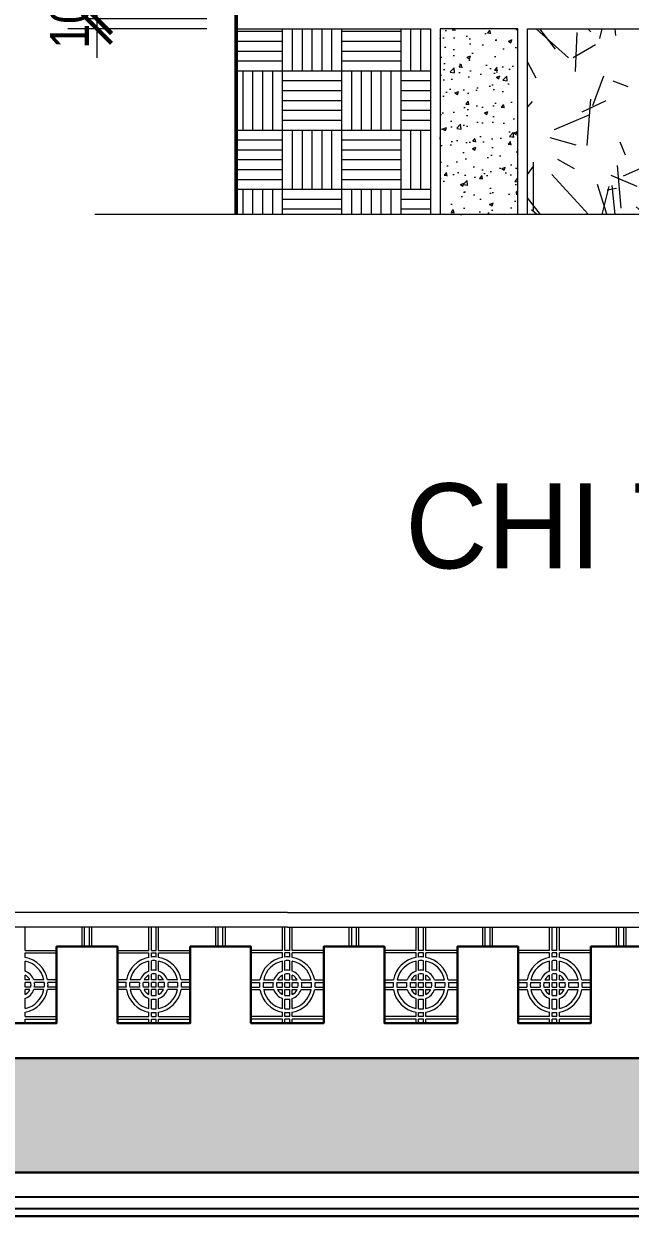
# Model space of a CAD drawing. Header units: millimetres. Extents: x -37049 to 129367, y 25385 to 90033.
# Drawn here: x 68455 to 70951, y 57365 to 62273 of the extents above; entities that cross this region are included whole.
import ezdxf
from ezdxf.enums import TextEntityAlignment as Align

# ---------------------------------------------------------------- set-up
doc = ezdxf.new("R2010")
doc.units = ezdxf.units.MM
doc.header["$MEASUREMENT"] = 0
doc.layers.add('NCHU', color=70, linetype='Continuous')
for name, color, linetype, lineweight in [('NKT', 9, 'Continuous', 0), ('NMANH1', 45, 'Continuous', 9), ('NMANH3', 25, 'Continuous', 9), ('NNGOI', 20, 'Continuous', 9), ('NSMANH1', 44, 'Continuous', 5), ('NTHAY1', 61, 'Continuous', 25), ('NTHAY3', 41, 'Continuous', 25), ('NTHEP', 7, 'Continuous', 20), ('Ntuong1', 140, 'Continuous', 50)]:
    doc.layers.add(name, color=color, linetype=linetype, lineweight=lineweight)
doc.styles.add('AVO', font='vhelvcn.ttf')
doc.styles.add('FRANKO', font='vfranko.ttf', dxfattribs={"height": 500})
doc.dimstyles.new('25', dxfattribs={"dimtxt": 160, "dimasz": 120, "dimexe": 120, "dimexo": 120, "dimgap": 30, "dimtad": 1, "dimdec": 0, "dimlfac": 0.25, "dimzin": 0, "dimdsep": 46, "dimtxsty": 'AVO', "dimblk1": 'ARCHTICK', "dimblk2": 'ARCHTICK', "dimsah": 1, "dimcen": -2, "dimdle": 120, "dimclrd": 256, "dimclre": 256, "dimclrt": 7, "dimadec": 0, "dimazin": 0, "dimtfac": 1, "dimtdec": 0, "dimtix": 1, "dimtmove": 2, "dimatfit": 3, "dimldrblk": 'ARCHTICK', "dimfxl": 0, "dimtolj": 1, "dimtzin": 0, "dimlwd": 0, "dimlwe": 0, "dimarcsym": 0})

# ---------------------------------------------------------------- blocks, each defined once
blk = doc.blocks.new('_ARCHTICK')
at = {"color": 0, "linetype": 'ByBlock', "const_width": 0.15}
blk.add_lwpolyline([(-0.5, -0.5), (0.5, 0.5)], dxfattribs=at)
blk = doc.blocks.new('*D598')
at = {"layer": 'DEFPOINTS', "color": 0}
for p in [(69328.2, 62292.7), (68755.4, 62252.7), (69328.2, 62252.7)]:
    blk.add_point(p, dxfattribs=at)
at = {"layer": 'NKT', "lineweight": 0}
for p, q in [((68755.4, 62292.7), (68755.4, 62412.7)), ((69208.2, 62292.7), (68635.4, 62292.7)), ((68755.4, 62292.7), (68755.4, 62252.7)), ((69208.2, 62252.7), (68635.4, 62252.7)), ((68755.4, 62252.7), (68755.4, 62132.7))]:
    blk.add_line(p, q, dxfattribs=at)
at = {"layer": 'NKT', "lineweight": 0, "xscale": 120, "yscale": 120, "zscale": 120}
for p, rotation in [((68755.4, 62292.7), 270), ((68755.4, 62252.7), 90)]:
    blk.add_blockref('_ARCHTICK', p, dxfattribs=dict(at, rotation=rotation))
at = {"layer": 'NKT', "color": 7, "insert": (68643.7, 62272.7), "char_height": 160, "attachment_point": 5, "rotation": 90, "style": 'AVO'}
blk.add_mtext('\\A1;10', dxfattribs=at)
blk = doc.blocks.new('*D599')
at = {"layer": 'DEFPOINTS', "color": 0}
for p in [(69328.2, 62612.7), (68755.4, 62292.7), (69328.2, 62292.7)]:
    blk.add_point(p, dxfattribs=at)
at = {"layer": 'NKT', "lineweight": 0}
for p, q in [((68755.4, 62732.7), (68755.4, 62172.7)), ((69208.2, 62612.7), (68635.4, 62612.7)), ((69208.2, 62292.7), (68635.4, 62292.7))]:
    blk.add_line(p, q, dxfattribs=at)
at = {"layer": 'NKT', "lineweight": 0, "xscale": 120, "yscale": 120, "zscale": 120}
for p, rotation in [((68755.4, 62612.7), 90), ((68755.4, 62292.7), 270)]:
    blk.add_blockref('_ARCHTICK', p, dxfattribs=dict(at, rotation=rotation))
at = {"layer": 'NKT', "color": 7, "insert": (68902.6, 62452.7), "char_height": 160, "attachment_point": 5, "rotation": 90, "style": 'AVO'}
blk.add_mtext('\\A1;80', dxfattribs=at)

msp = doc.modelspace()

# ---------------------------------------------------------------- hatches: boundary and pattern name
at = {"layer": 'NMANH3', "ltscale": 0.75}
h = msp.add_hatch(dxfattribs=at)
h.set_pattern_fill('AR-CONC', color=30, scale=0.8, style=0)
h.set_pattern_definition([(50, (-264037.15, -4600.5), (145.747735, -12.75127), [15.24, -167.64]), (355, (-264037.15, -4600.5), (-28.19426, 152.845314), [12.192, -134.112]), (100.451, (-264025, -4601.57), (117.554, 140.09335), [12.952, -142.472]), (46.1842, (-264037.15, -4559.87), (216.86323, -33.63386), [22.86, -251.46]), (96.6356, (-264019.07, -4562.67), (189.92339, 197.94044), [19.428, -213.708]), (351.184, (-264037.15, -4559.87), (189.92368, 197.9401), [18.288, -201.168]), (21, (-264016.83, -4570.03), (121.291904, -81.812415), [15.24, -167.64]), (326, (-264016.83, -4570.03), (49.44162, 147.35037), [12.192, -134.112]), (71.4514, (-264006.72, -4576.84), (170.73319, 65.538286), [12.952, -142.472]), (37.5, (-264037.146, -4600.506), (2.4708826, 67.644031), [0, -132.4864, 0, -136.144, 0, -134.62]), (7.5, (-264037.146, -4600.506), (53.45573, 80.14446), [0, -77.6224, 0, -129.4384, 0, -51.308]), (327.5, (-264082.46, -4600.506), (108.472476, -4.582995), [0, -50.8, 0, -158.496, 0, -210.312]), (317.5, (-264102.78, -4600.51), (118.503345, 20.341193), [0, -66.04, 0, -105.2576, 0, -149.352])])
h.paths.add_polyline_path([(70488.2, 62252.7), (70168.2, 62252.7), (70168.2, 61487.7), (70488.2, 61487.7)])
at = {"layer": 'NNGOI', "ltscale": 10000}
h = msp.add_hatch(dxfattribs=at)
h.set_pattern_fill('SCALLOP2', color=256, scale=150, style=0, pattern_type=2)
h.set_pattern_definition([(360, (4.584, 9.7), (75, 75), [30, -120]), (90, (94.584, 54.7), (-75, 75), [30, -120]), (45, (64.58, 24.7), (8e-12, 150), [42.4263, -63.6396, 42.42645, -63.63968]), (135, (124.58, 24.7), (-150, 8e-12), [42.4263, -63.6396, 42.42645, -63.63968]), (26.56505, (34.584, 9.7), (150, 1e-07), [33.54, -301.8702]), (26.56505, (109.584, 84.7), (150, 1e-07), [33.54, -301.8702]), (333.43495, (124.584, 24.7), (150, -1e-07), [33.54, -301.8702]), (333.43495, (49.584, 99.7), (150, -1e-07), [33.54, -301.8702])])
h.paths.add_polyline_path([(67839.3, 58019.5), (67124.5, 57549.5), (71954.2, 57549.5), (71239.4, 58019.5)])
h = msp.add_hatch(dxfattribs=at)
h.set_pattern_fill('SCALLOP2', color=256, scale=150, style=0, pattern_type=2)
h.set_pattern_definition([(360, (4.584, -0.3), (75, 75), [30, -120]), (90, (94.584, 44.7), (-75, 75), [30, -120]), (45, (64.58, 14.7), (8e-12, 150), [42.4263, -63.6396, 42.42645, -63.63968]), (135, (124.58, 14.7), (-150, 8e-12), [42.4263, -63.6396, 42.42645, -63.63968]), (26.56505, (34.584, -0.3), (150, 1e-07), [33.54, -301.8702]), (26.56505, (109.584, 74.7), (150, 1e-07), [33.54, -301.8702]), (333.43495, (124.584, 14.7), (150, -1e-07), [33.54, -301.8702]), (333.43495, (49.584, 89.7), (150, -1e-07), [33.54, -301.8702])])
h.paths.add_polyline_path([(67839.3, 58009.5), (67124.5, 57539.5), (71954.2, 57539.5), (71239.4, 58009.5)])
at = {"layer": 'NSMANH1', "lineweight": 0, "ltscale": 0.75}
h = msp.add_hatch(dxfattribs=at)
h.set_pattern_fill('AR-PARQ1', color=256, scale=0.8, style=0)
h.set_pattern_definition([(90, (-1304518.8, -248329.06), (-243.84, 243.84), [243.84, -243.84]), (90, (-1304478.17, -248329.06), (-243.84, 243.84), [243.84, -243.84]), (90, (-1304437.53, -248329.06), (-243.84, 243.84), [243.84, -243.84]), (90, (-1304396.89, -248329.06), (-243.84, 243.84), [243.84, -243.84]), (90, (-1304356.25, -248329.06), (-243.84, 243.84), [243.84, -243.84]), (90, (-1304315.6, -248329.06), (-243.84, 243.84), [243.84, -243.84]), (90, (-1304274.97, -248329.06), (-243.84, 243.84), [243.84, -243.84]), (360, (-1304518.8, -248085.22), (243.84, -243.84), [243.84, -243.84]), (360, (-1304518.8, -248044.58), (243.84, -243.84), [243.84, -243.84]), (360, (-1304518.8, -248003.94), (243.84, -243.84), [243.84, -243.84]), (360, (-1304518.8, -247963.3), (243.84, -243.84), [243.84, -243.84]), (360, (-1304518.8, -247922.66), (243.84, -243.84), [243.84, -243.84]), (360, (-1304518.8, -247882.02), (243.84, -243.84), [243.84, -243.84]), (360, (-1304518.8, -247841.38), (243.84, -243.84), [243.84, -243.84])])
h.paths.add_polyline_path([(70128.2, 61487.7), (69328.2, 61487.7), (69328.2, 62252.7), (70128.2, 62252.7)])
h = msp.add_hatch(dxfattribs=at)
h.set_pattern_fill('GRAVEL', color=25, scale=30, angle=90, style=0)
h.set_pattern_definition([(318.0128, (-1305280.805, -247780.42), (6858.0084269, -6096.0051798), [102.5163, -10149.15]), (274.9697, (-1305204.605, -247849), (-761.9946226, 9144.01479185), [175.9215, -17416.2]), (222.5104, (-1305189.365, -248024.26), (8382.0081877, 7619.9944555), [124.0446, -12280.41]), (357.2737, (-1304998.865, -248321.44), (-15239.995096, 761.99669125), [160.2015, -15859.92]), (22.8337, (-1304838.845, -248329.06), (-9144.005199, -3810.01081665), [157.0902, -15551.94]), (87.2737, (-1304694.065, -248268.1), (-761.99669125, -15239.995096), [160.2015, -15859.92]), (127.6942, (-1304686.445, -248108.08), (7619.9932071, -9906.00625837), [211.8582, -20973.93]), (162.2553, (-1304815.985, -247940.44), (-16764.0048618, 5334.01066964), [200.016, -19801.59]), (211.4296, (-1305006.485, -247879.48), (-9905.988348, -6096.0015706), [160.7439, -15913.65]), (265.2364, (-1305143.645, -247963.3), (761.9928488, 8381.993416), [183.5139, -8992.17]), (312.3974, (-1305158.885, -248146.18), (8381.9890952, -9144.00027517), [237.3234, -23495.04]), (228.8141, (-1304991.245, -247567.06), (-4571.992967, -5333.9966023), [81.0015, -8019.18]), (261.4692, (-1305044.585, -247628.02), (1524.00384, 9905.9848787), [154.1046, -15256.38]), (315, (-1305067.45, -247780.4), (761.99948, -2e-11), [107.7627, -969.867]), (293.1986, (-1305158.89, -247833.76), (-1524.006682, 3810.012848), [58.0323, -5745.18]), (21.8014, (-1305136.03, -247887.1), (-2286.001473, -762.000535), [82.0698, -4021.44]), (120.9638, (-1305059.83, -247856.62), (-1524.001188, 2285.997586), [133.296, -4309.89]), (251.5651, (-1305128.4, -247742.32), (761.998867, 1524.000695), [96.3861, -2313.27]), (106.3895, (-1305136.025, -248329.06), (-2285.995245, 7620.0042042), [135.0264, -13367.64]), (160.3462, (-1305174.125, -248199.52), (8381.9881466, -3047.9915066), [113.2797, -11214.66]), (23.1986, (-1305280.81, -247742.32), (-3810.012848, -1524.006682), [116.064, -5687.16]), (73.6105, (-1305174.125, -247696.6), (-2285.995245, -7620.0042042), [135.0264, -13367.64]), (69.444, (-1304663.585, -248329.06), (-1523.998151, -3810.004729), [130.2105, -6380.31]), (24.7751, (-1304617.865, -248207.14), (-8381.9961078, -3809.991121), [109.1016, -10801.08]), (156.8014, (-1304518.81, -247734.7), (-3810.012848, 1524.006682), [116.064, -5687.16]), (107.354, (-1304625.485, -247688.98), (3047.9954027, -9906.0005346), [127.7349, -12645.72]), (159.444, (-1304518.805, -248108.08), (3810.004729, -1523.998151), [65.1054, -6445.44]), (191.3099, (-1304518.8, -247780.42), (-3047.990238, -761.996239), [38.8545, -3846.6]), (255.9638, (-1304556.9, -247788.04), (761.998681, 2286.001606), [157.0902, -2984.715]), (276.009, (-1304595.005, -247940.44), (-761.9982206, 7619.9887633), [145.5801, -14412.42]), (33.6901, (-1304991.25, -247856.62), (-1523.99853, -762.00026), [109.8972, -2637.534]), (83.1572, (-1304899.805, -247795.66), (1524.0068255, 12954.005357), [191.8671, -18994.8]), (150.9454, (-1304876.945, -247605.16), (5333.9872833, -3047.9929097), [78.4524, -7766.82]), (180, (-1304945.5, -247567.06), (-762, -762), [45.72, -716.28]), (210.2564, (-1304617.865, -247955.68), (5333.9973097, 3047.99354), [105.8601, -10480.17]), (138.0128, (-1304709.305, -248009.02), (-6858.0084269, 6096.0051798), [205.0329, -10046.64]), (90, (-1304861.7, -247871.86), (-762, 762), [198.12, -563.88]), (55.3048, (-1304861.705, -247673.74), (-5334.0005071, -7619.9867973), [120.483, -11927.79]), (344.0546, (-1304793.13, -247574.68), (3048.007261, -762.001944), [110.9487, -5436.51]), (297.646, (-1304686.445, -247605.16), (7620.0047924, -14477.9949147), [180.6435, -17883.75]), (265.4261, (-1304602.625, -247765.18), (-761.99631337, -9906.0022814), [191.1087, -18919.74]), (265.4261, (-1304602.625, -247765.18), (-761.99631337, -9906.0022814), [191.1087, -18919.74])])
h.paths.add_polyline_path([(71728.2, 61487.7), (71728.2, 62252.7), (70528.2, 62252.7), (70528.2, 61487.7)])

# ---------------------------------------------------------------- linework, layer by layer
at = {"layer": 'NMANH1', "ltscale": 0.75}
for points in [[(69328.2, 61487.7), (69328.2, 62252.7), (70128.2, 62252.7), (70128.2, 61487.7)], [(70488.2, 61487.7), (70488.2, 62252.7), (70168.2, 62252.7), (70168.2, 61487.7)], [(70528.2, 61487.7), (70528.2, 62252.7), (71728.2, 62252.7), (71728.2, 61487.7)]]:
    msp.add_lwpolyline(points, dxfattribs=at)
at = {"layer": 'NMANH3'}
msp.add_lwpolyline([(76669.4, 61487.7), (73315.9, 61487.7), (73193.8, 61237.7), (72606.6, 61737.7), (72484.5, 61487.7), (68746.9, 61487.7)], dxfattribs=at)
at = {"layer": 'NTHAY1', "lineweight": 30}
msp.add_line((71239.4, 58014.5), (67839.3, 58014.5), dxfattribs=at)
at = {"layer": 'NTHAY1', "lineweight": 30, "ltscale": 0.75}
for p, q in [((75338.8, 57544.5), (64039.2, 57544.5)), ((75238.8, 57364.5), (64139.2, 57364.5))]:
    msp.add_line(p, q, dxfattribs=at)
at = {"layer": 'NTHAY1', "lineweight": 30}
msp.add_lwpolyline([(71039.4, 58474.5), (70789.1, 58474.5), (70789.1, 58159), (70489.1, 58159), (70489.1, 58474.5), (70239.2, 58474.5), (70239.2, 58159.5), (69939.2, 58159.5), (69939.2, 58474.5), (69689.4, 58474.5), (69689.4, 58159.5), (69389.4, 58159.5), (69389.4, 58474.5), (69139.5, 58474.5), (69139.5, 58159.5), (68839.5, 58159.5), (68839.5, 58474.5), (68589.6, 58474.5), (68589.6, 58159.5), (68289.6, 58159.5), (68289.6, 58474.5), (68039.3, 58474.5)], dxfattribs=at)
at = {"layer": 'NTHAY3', "ltscale": 0.75}
for p, q in [((64049.2, 57444.5), (75328.8, 57444.5)), ((75258.8, 57394.5), (64119.2, 57394.5))]:
    msp.add_line(p, q, dxfattribs=at)
at = {"layer": 'NTHEP', "lineweight": 15}
for p, q in [((69539.4, 58614.5), (68039.3, 58614.5)), ((69539.4, 58614.5), (71039.4, 58614.5)), ((69539.4, 58554.5), (68039.3, 58554.5)), ((68459.6, 58458.2), (68459.6, 58554.5)), ((68694.5, 58474.5), (68694.5, 58554.5)), ((68704.5, 58474.5), (68704.5, 58554.5)), ((68724.5, 58474.5), (68724.5, 58554.5)), ((68734.5, 58474.5), (68734.5, 58554.5)), ((68969.5, 58458.2), (68969.5, 58554.5)), ((68979.5, 58458.2), (68979.5, 58554.5)), ((68999.5, 58458.2), (68999.5, 58554.5)), ((69009.5, 58458.2), (69009.5, 58554.5)), ((69244.4, 58474.5), (69244.4, 58554.5)), ((69254.4, 58474.5), (69254.4, 58554.5)), ((69274.4, 58474.5), (69274.4, 58554.5)), ((69284.4, 58474.5), (69284.4, 58554.5)), ((69519.4, 58458.2), (69519.4, 58554.5)), ((69529.4, 58458.2), (69529.4, 58554.5)), ((69539.4, 58554.5), (71039.4, 58554.5)), ((69549.4, 58458.2), (69549.4, 58554.5)), ((69559.4, 58458.2), (69559.4, 58554.5)), ((69794.3, 58474.5), (69794.3, 58554.5)), ((69804.3, 58474.5), (69804.3, 58554.5)), ((69824.3, 58474.5), (69824.3, 58554.5)), ((69834.3, 58474.5), (69834.3, 58554.5)), ((70069.2, 58458.2), (70069.2, 58554.5)), ((70079.2, 58458.2), (70079.2, 58554.5)), ((70099.2, 58458.2), (70099.2, 58554.5)), ((70109.2, 58458.2), (70109.2, 58554.5)), ((70344.2, 58474.5), (70344.2, 58554.5)), ((70354.2, 58474.5), (70354.2, 58554.5)), ((70374.2, 58474.5), (70374.2, 58554.5)), ((70384.2, 58474.5), (70384.2, 58554.5)), ((70619.1, 58458.2), (70619.1, 58554.5)), ((70629.1, 58458.2), (70629.1, 58554.5)), ((70649.1, 58458.2), (70649.1, 58554.5)), ((70659.1, 58458.2), (70659.1, 58554.5)), ((70894.1, 58474.5), (70894.1, 58554.5)), ((70904.1, 58474.5), (70904.1, 58554.5)), ((70924.1, 58474.5), (70924.1, 58554.5)), ((70934.1, 58474.5), (70934.1, 58554.5)), ((68459.6, 58458.2), (68589.6, 58458.2)), ((68839.5, 58458.2), (68969.5, 58458.2)), ((68979.5, 58458.2), (68999.5, 58458.2)), ((69009.5, 58458.2), (69139.5, 58458.2)), ((69519.4, 58458.2), (69389.4, 58458.2)), ((69549.4, 58458.2), (69529.4, 58458.2)), ((69689.4, 58458.2), (69559.4, 58458.2)), ((70069.2, 58458.2), (69939.2, 58458.2)), ((70099.2, 58458.2), (70079.2, 58458.2)), ((70239.2, 58458.2), (70109.2, 58458.2)), ((70619.1, 58458.2), (70489.1, 58458.2)), ((70649.1, 58458.2), (70629.1, 58458.2)), ((70789.1, 58458.2), (70659.1, 58458.2)), ((68459.6, 58448.2), (68589.6, 58448.2)), ((68459.6, 58429.8), (68459.6, 58448.2)), ((68459.6, 58373.3), (68459.6, 58414.5)), ((68839.5, 58448.2), (68969.5, 58448.2)), ((68969.5, 58429.8), (68969.5, 58448.2)), ((68969.5, 58373.3), (68969.5, 58414.5)), ((68979.5, 58448.2), (68999.5, 58448.2)), ((68979.5, 58431.1), (68979.5, 58448.2)), ((68979.5, 58375.9), (68979.5, 58416.1)), ((68999.5, 58431.1), (68999.5, 58448.2)), ((68999.5, 58375.9), (68999.5, 58416.1)), ((69009.5, 58448.2), (69139.5, 58448.2)), ((69009.5, 58429.8), (69009.5, 58448.2)), ((69009.5, 58373.3), (69009.5, 58414.5)), ((69519.4, 58448.2), (69389.4, 58448.2)), ((69519.4, 58429.8), (69519.4, 58448.2)), ((69519.4, 58373.3), (69519.4, 58414.5)), ((69529.4, 58431.1), (69529.4, 58448.2)), ((69549.4, 58448.2), (69529.4, 58448.2)), ((69529.4, 58375.9), (69529.4, 58416.1)), ((69549.4, 58431.1), (69549.4, 58448.2)), ((69549.4, 58375.9), (69549.4, 58416.1)), ((69559.4, 58429.8), (69559.4, 58448.2)), ((69689.4, 58448.2), (69559.4, 58448.2)), ((69559.4, 58373.3), (69559.4, 58414.5)), ((70069.2, 58448.2), (69939.2, 58448.2)), ((70069.2, 58429.8), (70069.2, 58448.2)), ((70069.2, 58373.3), (70069.2, 58414.5)), ((70099.2, 58448.2), (70079.2, 58448.2)), ((70079.2, 58431.1), (70079.2, 58448.2)), ((70079.2, 58375.9), (70079.2, 58416.1)), ((70099.2, 58431.1), (70099.2, 58448.2)), ((70099.2, 58375.9), (70099.2, 58416.1)), ((70239.2, 58448.2), (70109.2, 58448.2)), ((70109.2, 58429.8), (70109.2, 58448.2)), ((70109.2, 58373.3), (70109.2, 58414.5)), ((70619.1, 58448.2), (70489.1, 58448.2)), ((70619.1, 58429.8), (70619.1, 58448.2)), ((70619.1, 58373.3), (70619.1, 58414.5)), ((70649.1, 58448.2), (70629.1, 58448.2)), ((70629.1, 58431.1), (70629.1, 58448.2)), ((70629.1, 58375.9), (70629.1, 58416.1)), ((70649.1, 58431.1), (70649.1, 58448.2)), ((70649.1, 58375.9), (70649.1, 58416.1)), ((70789.1, 58448.2), (70659.1, 58448.2)), ((70659.1, 58429.8), (70659.1, 58448.2)), ((70659.1, 58373.3), (70659.1, 58414.5)), ((68979.5, 58337), (68979.5, 58360.6)), ((68999.5, 58337), (68999.5, 58360.6)), ((69529.4, 58337), (69529.4, 58360.6)), ((69549.4, 58337), (69549.4, 58360.6)), ((70079.2, 58337), (70079.2, 58360.6)), ((70099.2, 58337), (70099.2, 58360.6)), ((70629.1, 58337), (70629.1, 58360.6)), ((70649.1, 58337), (70649.1, 58360.6)), ((68459.6, 58337), (68459.6, 58357)), ((68479.6, 58337), (68459.6, 58337)), ((68459.6, 58307), (68459.6, 58327)), ((68483.2, 58327), (68459.6, 58327)), ((68537.1, 58337), (68495.8, 58337)), ((68538.6, 58327), (68498.5, 58327)), ((68589.6, 58337), (68552.4, 58337)), ((68589.6, 58327), (68553.7, 58327)), ((68876.7, 58337), (68839.5, 58337)), ((68875.4, 58327), (68839.5, 58327)), ((68930.6, 58327), (68890.4, 58327)), ((68933.2, 58337), (68891.9, 58337)), ((68969.5, 58327), (68945.9, 58327)), ((68969.5, 58337), (68949.5, 58337)), ((68969.5, 58337), (68969.5, 58357)), ((68969.5, 58307), (68969.5, 58327)), ((68999.5, 58337), (68979.5, 58337)), ((68999.5, 58327), (68979.5, 58327)), ((68979.5, 58307), (68979.5, 58327)), ((68999.5, 58307), (68999.5, 58327)), ((69009.5, 58337), (69009.5, 58357)), ((69029.5, 58337), (69009.5, 58337)), ((69009.5, 58307), (69009.5, 58327)), ((69033.1, 58327), (69009.5, 58327)), ((69087, 58337), (69045.7, 58337)), ((69088.5, 58327), (69048.3, 58327)), ((69139.5, 58337), (69102.3, 58337)), ((69139.5, 58327), (69103.6, 58327)), ((69389.4, 58337), (69426.6, 58337)), ((69389.4, 58327), (69425.2, 58327)), ((69440.3, 58327), (69480.5, 58327)), ((69441.8, 58337), (69483.1, 58337)), ((69495.8, 58327), (69519.4, 58327)), ((69499.3, 58337), (69519.4, 58337)), ((69519.4, 58337), (69519.4, 58357)), ((69519.4, 58307), (69519.4, 58327)), ((69529.4, 58337), (69549.4, 58337)), ((69529.4, 58307), (69529.4, 58327)), ((69529.4, 58327), (69549.4, 58327)), ((69549.4, 58307), (69549.4, 58327)), ((69559.4, 58337), (69559.4, 58357)), ((69559.4, 58337), (69579.4, 58337)), ((69559.4, 58307), (69559.4, 58327)), ((69559.4, 58327), (69583, 58327)), ((69595.6, 58337), (69636.9, 58337)), ((69598.2, 58327), (69638.4, 58327)), ((69652.1, 58337), (69689.4, 58337)), ((69653.5, 58327), (69689.4, 58327)), ((69939.2, 58337), (69976.5, 58337)), ((69939.2, 58327), (69975.1, 58327)), ((69990.2, 58327), (70030.4, 58327)), ((69991.7, 58337), (70033, 58337)), ((70045.7, 58327), (70069.2, 58327)), ((70049.2, 58337), (70069.2, 58337)), ((70069.2, 58337), (70069.2, 58357)), ((70069.2, 58307), (70069.2, 58327)), ((70079.2, 58337), (70099.2, 58337)), ((70079.2, 58327), (70099.2, 58327)), ((70079.2, 58307), (70079.2, 58327)), ((70099.2, 58307), (70099.2, 58327)), ((70109.2, 58337), (70109.2, 58357)), ((70109.2, 58337), (70129.3, 58337)), ((70109.2, 58327), (70132.8, 58327)), ((70109.2, 58307), (70109.2, 58327)), ((70145.5, 58337), (70186.8, 58337)), ((70148.1, 58327), (70188.3, 58327)), ((70202, 58337), (70239.2, 58337)), ((70203.4, 58327), (70239.2, 58327)), ((70489.1, 58337), (70526.4, 58337)), ((70489.1, 58327), (70525, 58327)), ((70540.1, 58327), (70580.3, 58327)), ((70541.6, 58337), (70582.9, 58337)), ((70595.5, 58327), (70619.1, 58327)), ((70599.1, 58337), (70619.1, 58337)), ((70619.1, 58337), (70619.1, 58357)), ((70619.1, 58307), (70619.1, 58327)), ((70629.1, 58337), (70649.1, 58337)), ((70629.1, 58327), (70649.1, 58327)), ((70629.1, 58307), (70629.1, 58327)), ((70649.1, 58307), (70649.1, 58327)), ((70659.1, 58337), (70659.1, 58357)), ((70659.1, 58337), (70679.1, 58337)), ((70659.1, 58327), (70682.7, 58327)), ((70659.1, 58307), (70659.1, 58327)), ((70695.4, 58337), (70736.7, 58337)), ((70698, 58327), (70738.2, 58327)), ((70751.9, 58337), (70789.1, 58337)), ((70753.3, 58327), (70789.1, 58327)), ((68483.2, 58307), (68459.6, 58307)), ((68479.6, 58297), (68459.6, 58297)), ((68459.6, 58277), (68459.6, 58297)), ((68459.6, 58219.5), (68459.6, 58260.7)), ((68537.1, 58297), (68495.8, 58297)), ((68538.6, 58307), (68498.5, 58307)), ((68589.6, 58297), (68552.4, 58297)), ((68589.6, 58307), (68553.7, 58307)), ((68875.4, 58307), (68839.5, 58307)), ((68876.7, 58297), (68839.5, 58297)), ((68930.6, 58307), (68890.4, 58307)), ((68933.2, 58297), (68891.9, 58297)), ((68969.5, 58307), (68945.9, 58307)), ((68969.5, 58297), (68949.5, 58297)), ((68969.5, 58277), (68969.5, 58297)), ((68969.5, 58219.5), (68969.5, 58260.7)), ((68999.5, 58307), (68979.5, 58307)), ((68999.5, 58297), (68979.5, 58297)), ((68979.5, 58273.4), (68979.5, 58297)), ((68999.5, 58273.4), (68999.5, 58297)), ((69033.1, 58307), (69009.5, 58307)), ((69029.5, 58297), (69009.5, 58297)), ((69009.5, 58277), (69009.5, 58297)), ((69009.5, 58219.5), (69009.5, 58260.7)), ((69087, 58297), (69045.7, 58297)), ((69088.5, 58307), (69048.3, 58307)), ((69139.5, 58297), (69102.3, 58297)), ((69139.5, 58307), (69103.6, 58307)), ((69389.4, 58307), (69425.2, 58307)), ((69389.4, 58297), (69426.6, 58297)), ((69440.3, 58307), (69480.5, 58307)), ((69441.8, 58297), (69483.1, 58297)), ((69495.8, 58307), (69519.4, 58307)), ((69499.3, 58297), (69519.4, 58297)), ((69519.4, 58277), (69519.4, 58297)), ((69519.4, 58219.5), (69519.4, 58260.7)), ((69529.4, 58307), (69549.4, 58307)), ((69529.4, 58273.4), (69529.4, 58297)), ((69529.4, 58297), (69549.4, 58297)), ((69549.4, 58273.4), (69549.4, 58297)), ((69559.4, 58307), (69583, 58307)), ((69559.4, 58277), (69559.4, 58297)), ((69559.4, 58297), (69579.4, 58297)), ((69559.4, 58219.5), (69559.4, 58260.7)), ((69595.6, 58297), (69636.9, 58297)), ((69598.2, 58307), (69638.4, 58307)), ((69652.1, 58297), (69689.4, 58297)), ((69653.5, 58307), (69689.4, 58307)), ((69939.2, 58307), (69975.1, 58307)), ((69939.2, 58297), (69976.5, 58297)), ((69990.2, 58307), (70030.4, 58307)), ((69991.7, 58297), (70033, 58297)), ((70045.7, 58307), (70069.2, 58307)), ((70049.2, 58297), (70069.2, 58297)), ((70069.2, 58277), (70069.2, 58297)), ((70069.2, 58219.5), (70069.2, 58260.7)), ((70079.2, 58307), (70099.2, 58307)), ((70079.2, 58297), (70099.2, 58297)), ((70079.2, 58273.4), (70079.2, 58297)), ((70099.2, 58273.4), (70099.2, 58297)), ((70109.2, 58307), (70132.8, 58307)), ((70109.2, 58297), (70129.3, 58297)), ((70109.2, 58277), (70109.2, 58297)), ((70109.2, 58219.5), (70109.2, 58260.7)), ((70145.5, 58297), (70186.8, 58297)), ((70148.1, 58307), (70188.3, 58307)), ((70202, 58297), (70239.2, 58297)), ((70203.4, 58307), (70239.2, 58307)), ((70489.1, 58307), (70525, 58307)), ((70489.1, 58297), (70526.4, 58297)), ((70540.1, 58307), (70580.3, 58307)), ((70541.6, 58297), (70582.9, 58297)), ((70595.5, 58307), (70619.1, 58307)), ((70599.1, 58297), (70619.1, 58297)), ((70619.1, 58277), (70619.1, 58297)), ((70619.1, 58219.5), (70619.1, 58260.7)), ((70629.1, 58307), (70649.1, 58307)), ((70629.1, 58297), (70649.1, 58297)), ((70629.1, 58273.4), (70629.1, 58297)), ((70649.1, 58273.4), (70649.1, 58297)), ((70659.1, 58307), (70682.7, 58307)), ((70659.1, 58297), (70679.1, 58297)), ((70659.1, 58277), (70659.1, 58297)), ((70659.1, 58219.5), (70659.1, 58260.7)), ((70695.4, 58297), (70736.7, 58297)), ((70698, 58307), (70738.2, 58307)), ((70751.9, 58297), (70789.1, 58297)), ((70753.3, 58307), (70789.1, 58307)), ((68979.5, 58218), (68979.5, 58258.1)), ((68999.5, 58218), (68999.5, 58258.1)), ((69529.4, 58218), (69529.4, 58258.1)), ((69549.4, 58218), (69549.4, 58258.1)), ((70079.2, 58218), (70079.2, 58258.1)), ((70099.2, 58218), (70099.2, 58258.1)), ((70629.1, 58218), (70629.1, 58258.1)), ((70649.1, 58218), (70649.1, 58258.1)), ((68459.6, 58185.8), (68459.6, 58204.2)), ((68459.6, 58185.8), (68589.6, 58185.8)), ((68459.6, 58159.5), (68459.6, 58175.8)), ((68459.6, 58175.8), (68589.6, 58175.8)), ((68839.5, 58185.8), (68969.5, 58185.8)), ((68839.5, 58175.8), (68969.5, 58175.8)), ((68969.5, 58185.8), (68969.5, 58204.2)), ((68969.5, 58159.5), (68969.5, 58175.8)), ((68979.5, 58185.8), (68979.5, 58202.9)), ((68979.5, 58185.8), (68999.5, 58185.8)), ((68979.5, 58159.5), (68979.5, 58175.8)), ((68979.5, 58175.8), (68999.5, 58175.8)), ((68999.5, 58185.8), (68999.5, 58202.9)), ((68999.5, 58159.5), (68999.5, 58175.8)), ((69009.5, 58185.8), (69009.5, 58204.2)), ((69009.5, 58185.8), (69139.5, 58185.8)), ((69009.5, 58159.5), (69009.5, 58175.8)), ((69009.5, 58175.8), (69139.5, 58175.8)), ((69519.4, 58185.8), (69389.4, 58185.8)), ((69519.4, 58175.8), (69389.4, 58175.8)), ((69519.4, 58185.8), (69519.4, 58204.2)), ((69519.4, 58159.5), (69519.4, 58175.8)), ((69529.4, 58185.8), (69529.4, 58202.9)), ((69549.4, 58185.8), (69529.4, 58185.8)), ((69549.4, 58175.8), (69529.4, 58175.8)), ((69529.4, 58159.5), (69529.4, 58175.8)), ((69549.4, 58185.8), (69549.4, 58202.9)), ((69549.4, 58159.5), (69549.4, 58175.8)), ((69559.4, 58185.8), (69559.4, 58204.2)), ((69689.4, 58185.8), (69559.4, 58185.8)), ((69689.4, 58175.8), (69559.4, 58175.8)), ((69559.4, 58159.5), (69559.4, 58175.8)), ((70069.2, 58185.8), (69939.2, 58185.8)), ((70069.2, 58175.8), (69939.2, 58175.8)), ((70069.2, 58185.8), (70069.2, 58204.2)), ((70069.2, 58159.5), (70069.2, 58175.8)), ((70079.2, 58185.8), (70079.2, 58202.9)), ((70099.2, 58185.8), (70079.2, 58185.8)), ((70079.2, 58159.5), (70079.2, 58175.8)), ((70099.2, 58175.8), (70079.2, 58175.8)), ((70099.2, 58185.8), (70099.2, 58202.9)), ((70099.2, 58159.5), (70099.2, 58175.8)), ((70109.2, 58185.8), (70109.2, 58204.2)), ((70239.2, 58185.8), (70109.2, 58185.8)), ((70109.2, 58159.5), (70109.2, 58175.8)), ((70239.2, 58175.8), (70109.2, 58175.8)), ((70619.1, 58185.8), (70489.1, 58185.8)), ((70619.1, 58175.8), (70489.1, 58175.8)), ((70619.1, 58185.8), (70619.1, 58204.2)), ((70619.1, 58159.5), (70619.1, 58175.8)), ((70629.1, 58185.8), (70629.1, 58202.9)), ((70649.1, 58185.8), (70629.1, 58185.8)), ((70629.1, 58159.5), (70629.1, 58175.8)), ((70649.1, 58175.8), (70629.1, 58175.8)), ((70649.1, 58185.8), (70649.1, 58202.9)), ((70649.1, 58159.5), (70649.1, 58175.8)), ((70659.1, 58185.8), (70659.1, 58204.2)), ((70789.1, 58185.8), (70659.1, 58185.8)), ((70659.1, 58159.5), (70659.1, 58175.8)), ((70789.1, 58175.8), (70659.1, 58175.8))]:
    msp.add_line(p, q, dxfattribs=at)
for centre, radius, start, end in [((68439.6, 58317), 114.5, 10.0554, 79.9446), ((68439.6, 58317), 99.5, 11.5901, 78.4099), ((68989.5, 58317), 114.5, 100.0554, 169.9446), ((68989.5, 58317), 99.5, 101.5901, 168.4099), ((68989.5, 58317), 114.5, 84.9917, 95.0083), ((68989.5, 58317), 99.5, 84.2347, 95.7653), ((68989.5, 58317), 114.5, 10.0554, 79.9446), ((68989.5, 58317), 99.5, 11.5901, 78.4099), ((69539.4, 58317), 114.5, 100.0554, 169.9446), ((69539.4, 58317), 99.5, 101.5901, 168.4099), ((69539.4, 58317), 114.5, 84.9917, 95.0083), ((69539.4, 58317), 99.5, 84.2347, 95.7653), ((69539.4, 58317), 114.5, 10.0554, 79.9446), ((69539.4, 58317), 99.5, 11.5901, 78.4099), ((70089.2, 58317), 114.5, 100.0554, 169.9446), ((70089.2, 58317), 99.5, 101.5901, 168.4099), ((70089.2, 58317), 114.5, 84.9917, 95.0083), ((70089.2, 58317), 99.5, 84.2347, 95.7653), ((70089.2, 58317), 114.5, 10.0554, 79.9446), ((70089.2, 58317), 99.5, 11.5901, 78.4099), ((70639.1, 58317), 114.5, 100.0554, 169.9446), ((70639.1, 58317), 99.5, 101.5901, 168.4099), ((70639.1, 58317), 114.5, 84.9917, 95.0083), ((70639.1, 58317), 99.5, 84.2347, 95.7653), ((70639.1, 58317), 114.5, 10.0554, 79.9446), ((70639.1, 58317), 99.5, 11.5901, 78.4099), ((68439.6, 58317), 59.7, 19.5637, 70.4363), ((68989.5, 58317), 59.7, 109.5637, 160.4363), ((68989.5, 58317), 59.7, 80.3617, 99.6383), ((68989.5, 58317), 44.7, 77.0808, 102.9192), ((68989.5, 58317), 59.7, 19.5637, 70.4363), ((69539.4, 58317), 59.7, 109.5637, 160.4363), ((69539.4, 58317), 59.7, 80.3617, 99.6383), ((69539.4, 58317), 44.7, 77.0808, 102.9192), ((69539.4, 58317), 59.7, 19.5637, 70.4363), ((70089.2, 58317), 59.7, 109.5637, 160.4363), ((70089.2, 58317), 59.7, 80.3617, 99.6383), ((70089.2, 58317), 44.7, 77.0808, 102.9192), ((70089.2, 58317), 59.7, 19.5637, 70.4363), ((70639.1, 58317), 59.7, 109.5637, 160.4363), ((70639.1, 58317), 59.7, 80.3617, 99.6383), ((70639.1, 58317), 44.7, 77.0808, 102.9192), ((70639.1, 58317), 59.7, 19.5637, 70.4363), ((68439.6, 58317), 44.7, 26.5612, 63.4388), ((68439.6, 58317), 44.7, 347.0808, 12.9192), ((68439.6, 58317), 59.7, 350.3617, 9.6383), ((68439.6, 58317), 99.5, 354.2347, 5.7653), ((68439.6, 58317), 114.5, 354.9917, 5.0083), ((68989.5, 58317), 114.5, 174.9917, 185.0083), ((68989.5, 58317), 99.5, 174.2347, 185.7653), ((68989.5, 58317), 59.7, 170.3617, 189.6383), ((68989.5, 58317), 44.7, 167.0808, 192.9192), ((68989.5, 58317), 44.7, 116.5612, 153.4388), ((68989.5, 58317), 44.7, 26.5612, 63.4388), ((68989.5, 58317), 44.7, 347.0808, 12.9192), ((68989.5, 58317), 59.7, 350.3617, 9.6383), ((68989.5, 58317), 99.5, 354.2347, 5.7653), ((68989.5, 58317), 114.5, 354.9917, 5.0083), ((69539.4, 58317), 114.5, 174.9917, 185.0083), ((69539.4, 58317), 99.5, 174.2347, 185.7653), ((69539.4, 58317), 59.7, 170.3617, 189.6383), ((69539.4, 58317), 44.7, 167.0808, 192.9192), ((69539.4, 58317), 44.7, 116.5612, 153.4388), ((69539.4, 58317), 44.7, 26.5612, 63.4388), ((69539.4, 58317), 44.7, 347.0808, 12.9192), ((69539.4, 58317), 59.7, 350.3617, 9.6383), ((69539.4, 58317), 99.5, 354.2347, 5.7653), ((69539.4, 58317), 114.5, 354.9917, 5.0083), ((70089.2, 58317), 114.5, 174.9917, 185.0083), ((70089.2, 58317), 99.5, 174.2347, 185.7653), ((70089.2, 58317), 59.7, 170.3617, 189.6383), ((70089.2, 58317), 44.7, 167.0808, 192.9192), ((70089.2, 58317), 44.7, 116.5612, 153.4388), ((70089.2, 58317), 44.7, 26.5612, 63.4388), ((70089.2, 58317), 44.7, 347.0808, 12.9192), ((70089.2, 58317), 59.7, 350.3617, 9.6383), ((70089.2, 58317), 99.5, 354.2347, 5.7653), ((70089.2, 58317), 114.5, 354.9917, 5.0083), ((70639.1, 58317), 114.5, 174.9917, 185.0083), ((70639.1, 58317), 99.5, 174.2347, 185.7653), ((70639.1, 58317), 59.7, 170.3617, 189.6383), ((70639.1, 58317), 44.7, 167.0808, 192.9192), ((70639.1, 58317), 44.7, 116.5612, 153.4388), ((70639.1, 58317), 44.7, 26.5612, 63.4388), ((70639.1, 58317), 44.7, 347.0808, 12.9192), ((70639.1, 58317), 59.7, 350.3617, 9.6383), ((70639.1, 58317), 99.5, 354.2347, 5.7653), ((70639.1, 58317), 114.5, 354.9917, 5.0083), ((68439.6, 58317), 59.7, 289.5637, 340.4363), ((68439.6, 58317), 44.7, 296.5612, 333.4388), ((68439.6, 58317), 99.5, 281.5901, 348.4099), ((68439.6, 58317), 114.5, 280.0554, 349.9446), ((68989.5, 58317), 114.5, 190.0554, 259.9446), ((68989.5, 58317), 99.5, 191.5901, 258.4099), ((68989.5, 58317), 59.7, 199.5637, 250.4363), ((68989.5, 58317), 44.7, 206.5612, 243.4388), ((68989.5, 58317), 44.7, 257.0808, 282.9192), ((68989.5, 58317), 59.7, 289.5637, 340.4363), ((68989.5, 58317), 44.7, 296.5612, 333.4388), ((68989.5, 58317), 99.5, 281.5901, 348.4099), ((68989.5, 58317), 114.5, 280.0554, 349.9446), ((69539.4, 58317), 114.5, 190.0554, 259.9446), ((69539.4, 58317), 99.5, 191.5901, 258.4099), ((69539.4, 58317), 59.7, 199.5637, 250.4363), ((69539.4, 58317), 44.7, 206.5612, 243.4388), ((69539.4, 58317), 44.7, 257.0808, 282.9192), ((69539.4, 58317), 99.5, 281.5901, 348.4099), ((69539.4, 58317), 114.5, 280.0554, 349.9446), ((69539.4, 58317), 59.7, 289.5637, 340.4363), ((69539.4, 58317), 44.7, 296.5612, 333.4388), ((70089.2, 58317), 114.5, 190.0554, 259.9446), ((70089.2, 58317), 99.5, 191.5901, 258.4099), ((70089.2, 58317), 59.7, 199.5637, 250.4363), ((70089.2, 58317), 44.7, 206.5612, 243.4388), ((70089.2, 58317), 44.7, 257.0808, 282.9192), ((70089.2, 58317), 44.7, 296.5612, 333.4388), ((70089.2, 58317), 59.7, 289.5637, 340.4363), ((70089.2, 58317), 114.5, 280.0554, 349.9446), ((70089.2, 58317), 99.5, 281.5901, 348.4099), ((70639.1, 58317), 114.5, 190.0554, 259.9446), ((70639.1, 58317), 99.5, 191.5901, 258.4099), ((70639.1, 58317), 59.7, 199.5637, 250.4363), ((70639.1, 58317), 44.7, 206.5612, 243.4388), ((70639.1, 58317), 44.7, 257.0808, 282.9192), ((70639.1, 58317), 44.7, 296.5612, 333.4388), ((70639.1, 58317), 59.7, 289.5637, 340.4363), ((70639.1, 58317), 114.5, 280.0554, 349.9446), ((70639.1, 58317), 99.5, 281.5901, 348.4099), ((68989.5, 58317), 59.7, 260.3617, 279.6383), ((68989.5, 58317), 99.5, 264.2347, 275.7653), ((69539.4, 58317), 59.7, 260.3617, 279.6383), ((69539.4, 58317), 99.5, 264.2347, 275.7653), ((70089.2, 58317), 59.7, 260.3617, 279.6383), ((70089.2, 58317), 99.5, 264.2347, 275.7653), ((70639.1, 58317), 59.7, 260.3617, 279.6383), ((70639.1, 58317), 99.5, 264.2347, 275.7653), ((68989.5, 58317), 114.5, 264.9917, 275.0083), ((69539.4, 58317), 114.5, 264.9917, 275.0083), ((70089.2, 58317), 114.5, 264.9917, 275.0083), ((70639.1, 58317), 114.5, 264.9917, 275.0083)]:
    msp.add_arc(centre, radius, start, end, dxfattribs=at)
at = {"layer": 'Ntuong1', "ltscale": 0.75}
msp.add_line((69328.2, 68252.7), (69328.2, 61487.7), dxfattribs=at)

# ---------------------------------------------------------------- texts
at = {"layer": 'NCHU', "ltscale": 0.75, "style": 'FRANKO'}
msp.add_text('CHI TIEÁT LAÙT GAÏCH SAØN', height=350, dxfattribs=at).set_placement((72781.4, 60220.5), align=Align.MIDDLE)

# ---------------------------------------------------------------- dimensions: what is measured, and where the dimension line sits
at = {"layer": 'NKT', "ltscale": 0.75}
dim = msp.add_linear_dim(base=(68755.4, 62292.7), p1=(69328.2, 62612.7), p2=(69328.2, 62292.7), angle=90, dimstyle='25', dxfattribs=at)
dim.commit()
dim.dimension.update_dxf_attribs({"geometry": '*D599', "text_midpoint": (68902.6, 62452.7), "dimtype": 160})
dim = msp.add_linear_dim(base=(68755.4, 62252.7), p1=(69328.2, 62292.7), p2=(69328.2, 62252.7), angle=90, dimstyle='25', dxfattribs=at)
dim.commit()
dim.dimension.update_dxf_attribs({"geometry": '*D598', "text_midpoint": (68643.7, 62272.7)})

doc.saveas('drawing.dxf')
